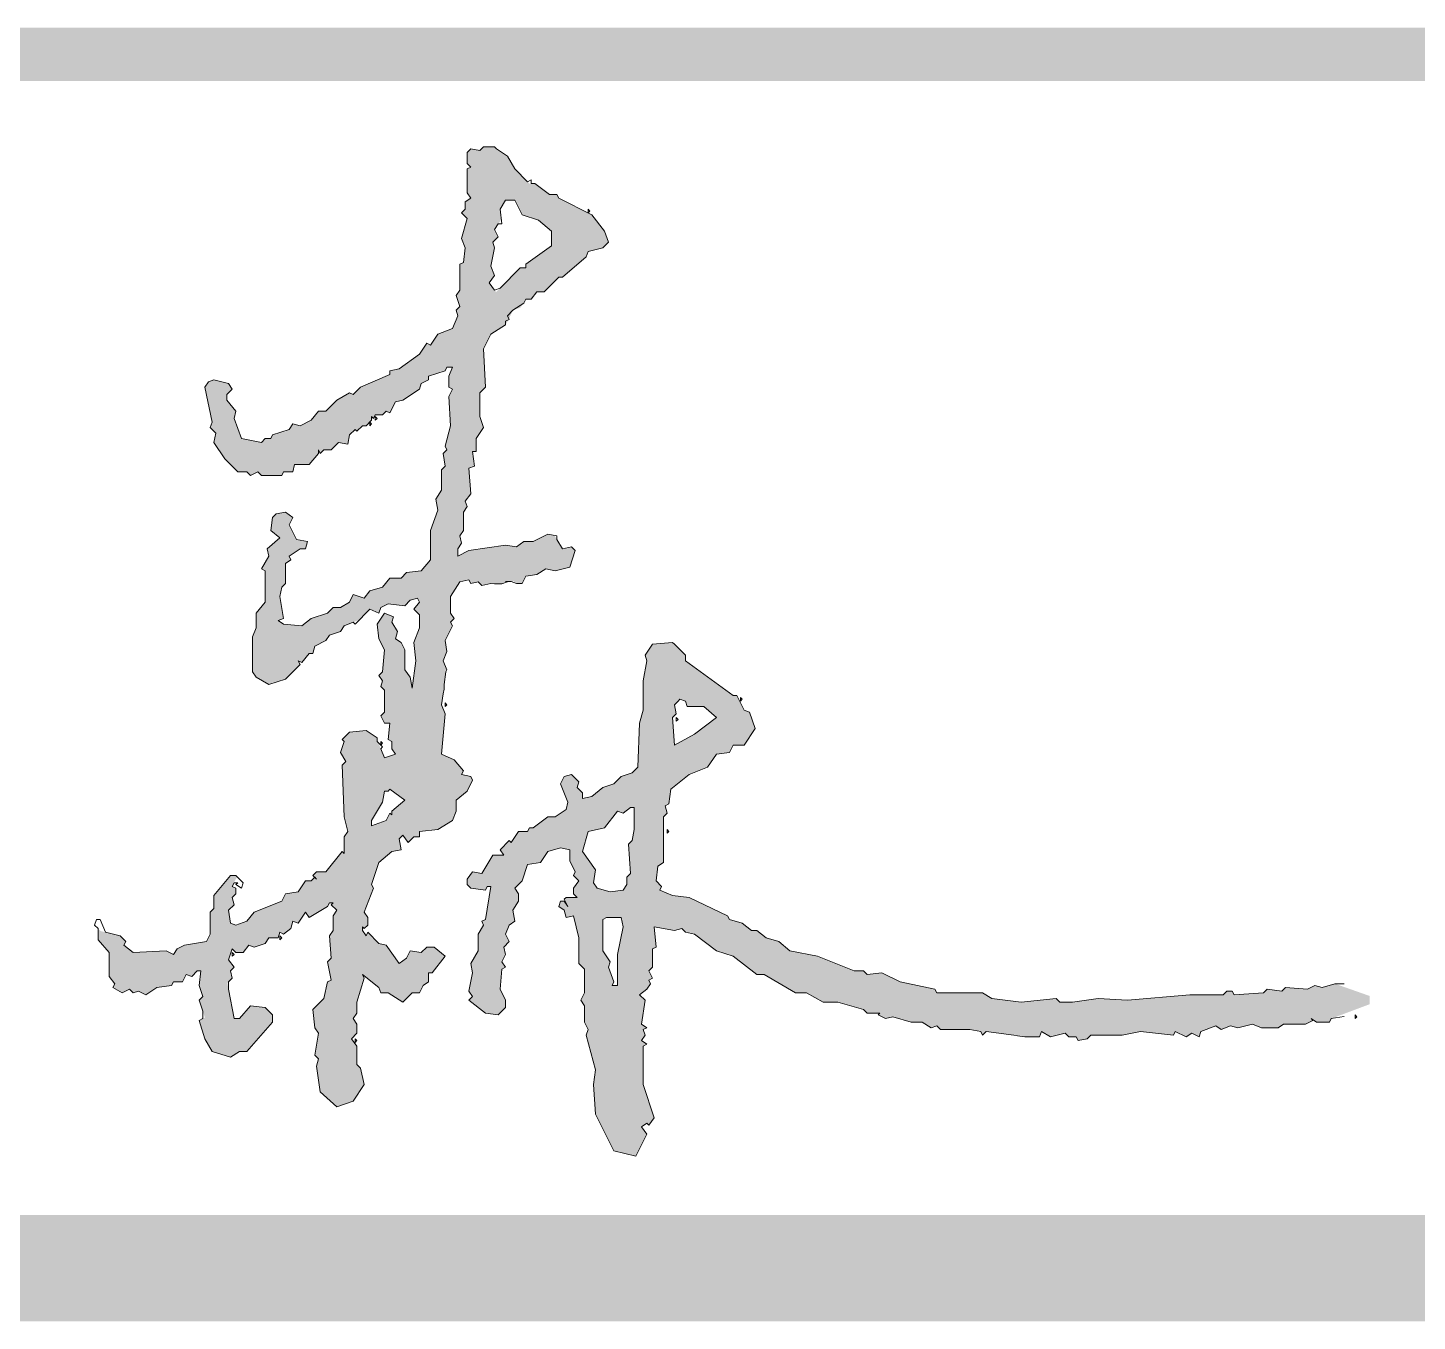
# Model space of a CAD drawing. Extents: x -518115 to 790560, y -210384 to 1628073.
# Drawn here: x 488349 to 489265, y -121861 to -121009 of the extents above; entities that cross this region are included whole.
import ezdxf

# ---------------------------------------------------------------- set-up
doc = ezdxf.new("R2010")
doc.units = 0
doc.header["$LTSCALE"] = 1000
doc.header["$MEASUREMENT"] = 0
doc.layers.add('图框', color=140, linetype='Continuous')
doc.layers.add('签名', color=7, linetype='Continuous', lineweight=18)

# ---------------------------------------------------------------- blocks, each defined once
blk = doc.blocks.new('TK')
at = {"layer": '签名'}
h = blk.add_hatch(color=2, dxfattribs=at)
h.dxf.hatch_style = 1
h.paths.add_polyline_path([(547606.56, 497375.21), (547600.51, 497375.21), (547598.1, 497372.79), (547599.3, 497371.58), (547596.89, 497369.16), (547593.26, 497369.16), (547588.42, 497361.91), (547579.95, 497360.7), (547577.53, 497355.86), (547559.39, 497348.6), (547554.55, 497342.55), (547547.29, 497340.13), (547543.66, 497341.34), (547542.45, 497349.81), (547546.08, 497353.44), (547544.87, 497358.28), (547547.29, 497360.7), (547547.29, 497364.33), (547544.87, 497365.54), (547548.1, 497371.99), (547547.29, 497372.79), (547543.66, 497372.79), (547532.78, 497359.49), (547532.78, 497351.02), (547530.36, 497348.6), (547530.36, 497334.09), (547527.94, 497329.25), (547513.42, 497326.83), (547508.58, 497324.41), (547506.17, 497320.78), (547501.33, 497323.2), (547479.55, 497321.99), (547473.51, 497326.83), (547474.72, 497329.25), (547471.09, 497332.88), (547458.18, 497336.1), (547456.57, 497337.72), (547456.57, 497330.46), (547463.83, 497321.99), (547463.83, 497306.27), (547467.46, 497301.43), (547466.25, 497299.01), (547472.3, 497295.38), (547477.14, 497297.8), (547479.55, 497295.38), (547483.18, 497296.59), (547488.02, 497294.17), (547495.28, 497299.01), (547504.96, 497300.22), (547506.17, 497302.64), (547512.21, 497302.64), (547514.63, 497307.48), (547518.26, 497306.27), (547521.89, 497309.89), (547524.31, 497309.89), (547523.1, 497300.22), (547525.52, 497292.96), (547523.1, 497290.54), (547526.9, 497279.14), (547523.1, 497277.24), (547526.73, 497265.14), (547531.57, 497256.67), (547543.66, 497253.04), (547549.71, 497256.67), (547554.55, 497256.67), (547571.48, 497276.03), (547571.48, 497280.86), (547566.65, 497285.7), (547556.97, 497286.91), (547549.71, 497278.44), (547546.08, 497278.44), (547541.69, 497301.87), (547544.87, 497305.06), (547543.66, 497309.89), (547546.08, 497312.31), (547542.45, 497317.15), (547544.87, 497324.41), (547547.29, 497321.99), (547552.13, 497321.99), (547555.76, 497326.83), (547559.39, 497325.62), (547566.65, 497328.04), (547569.06, 497331.67), (547575.11, 497331.67), (547576.32, 497335.3), (547578.74, 497334.09), (547583.58, 497337.72), (547584.79, 497342.55), (547588.42, 497341.34), (547593.26, 497348.6), (547595.68, 497344.97), (547607.77, 497352.23), (547608.98, 497354.65), (547611.4, 497354.65), (547610.19, 497353.44), (547613.82, 497349.81), (547611.4, 497346.18), (547611.4, 497336.51), (547608.98, 497332.88), (547610.19, 497318.36), (547607.77, 497315.94), (547610.19, 497303.85), (547607.77, 497302.64), (547605.35, 497291.75), (547598.1, 497284.49), (547599.3, 497272.4), (547601.72, 497268.77), (547599.3, 497254.25), (547601.72, 497251.83), (547600.51, 497247), (547602.93, 497230.06), (547613.82, 497220.38), (547624.71, 497224.01), (547631.96, 497234.9), (547629.54, 497245.79), (547627.13, 497248.2), (547627.13, 497260.3), (547623.5, 497265.14), (547627.13, 497268.77), (547627.13, 497274.82), (547624.71, 497278.44), (547627.13, 497282.07), (547627.13, 497289.33), (547631.96, 497305.06), (547630.75, 497307.48), (547641.64, 497299.01), (547642.85, 497295.38), (547647.69, 497295.38), (547657.37, 497289.33), (547663.41, 497295.38), (547668.25, 497295.38), (547670.67, 497300.22), (547674.3, 497302.64), (547674.3, 497308.68), (547676.72, 497308.68), (547685.19, 497319.57), (547677.93, 497325.62), (547673.09, 497325.62), (547669.46, 497321.99), (547662.2, 497323.2), (547659.78, 497318.36), (547654.95, 497314.73), (547646.48, 497326.83), (547641.64, 497328.04), (547634.38, 497335.3), (547633.17, 497332.88), (547630.75, 497336.51), (547630.75, 497338.92), (547631.96, 497337.72), (547634.38, 497340.13), (547634.38, 497344.97), (547631.96, 497348.6), (547638.01, 497364.33), (547636.8, 497366.75), (547641.64, 497381.26), (547650.11, 497388.52), (547656.16, 497389.73), (547654.95, 497396.99), (547657.37, 497399.4), (547660.99, 497394.57), (547664.62, 497398.2), (547668.25, 497398.2), (547668.25, 497401.82), (547674.97, 497402.5), (547675.51, 497403.03), (547675.95, 497402.59), (547680.35, 497403.03), (547690.02, 497409.08), (547692.44, 497415.13), (547692.44, 497422.39), (547699.7, 497428.44), (547703.33, 497435.69), (547702.12, 497438.11), (547696.07, 497439.32), (547697.28, 497441.74), (547691.23, 497449), (547682.77, 497452.63), (547685.19, 497479.24), (547682.77, 497485.29), (547684.5, 497495.7), (547684.53, 497498.34), (547685.74, 497506.81), (547686.4, 497508.27), (547683.98, 497514.32), (547686.4, 497520.36), (547685.19, 497527.62), (547690.02, 497537.3), (547688.82, 497539.72), (547691.23, 497542.14), (547688.82, 497545.77), (547688.82, 497556.65), (547694.86, 497566.33), (547700.91, 497567.54), (547702.12, 497565.12), (547706.96, 497566.33), (547709.38, 497563.91), (547715.43, 497565.12), (547717.19, 497564.95), (547722.03, 497564.95), (547726.31, 497566.33), (547726.92, 497566.58), (547730.55, 497566.58), (547732.36, 497565.12), (547735.99, 497565.12), (547738.41, 497569.96), (547745.67, 497571.17), (547751.71, 497574.8), (547757.76, 497573.59), (547767.44, 497576.01), (547771.07, 497586.89), (547768.65, 497589.31), (547762.6, 497588.1), (547757.32, 497596.9), (547752.92, 497597.78), (547743.25, 497592.94), (547737.2, 497592.94), (547732.36, 497589.31), (547725.1, 497590.52), (547700.91, 497586.89), (547693.65, 497583.26), (547693.65, 497588.1), (547696.07, 497591.73), (547694.86, 497596.57), (547697.28, 497600.2), (547697.28, 497612.29), (547699.7, 497615.92), (547698.49, 497619.55), (547702.12, 497624.39), (547700.91, 497641.32), (547704.54, 497642.53), (547703.33, 497652.21), (547705.75, 497652.21), (547705.75, 497660.68), (547710.59, 497667.94), (547708.17, 497675.19), (547708.17, 497690.92), (547711.8, 497694.55), (547710.59, 497719.95), (547715.43, 497729.63), (547725.1, 497735.67), (547727.33, 497739.7), (547729.94, 497745.35), (547734.9, 497747), (547738.41, 497752.61), (547742.04, 497752.61), (547745.67, 497757.45), (547750.5, 497757.45), (547760.18, 497767.12), (547762.6, 497767.12), (547778.33, 497780.43), (547779.54, 497784.06), (547789.21, 497786.48), (547792.84, 497790.11), (547790.42, 497797.36), (547781.95, 497808.25), (547760.18, 497819.14), (547758.97, 497821.56), (547754.13, 497821.56), (547744.46, 497828.81), (547740.83, 497828.81), (547731.15, 497838.49), (547726.31, 497846.96), (547717.24, 497853), (547710.59, 497853), (547708.17, 497850.59), (547702.12, 497851.8), (547699.7, 497849.38), (547699.7, 497842.12), (547702.12, 497839.7), (547699.7, 497838.49), (547699.7, 497822.76), (547702.12, 497819.14), (547698.49, 497816.72), (547698.49, 497811.88), (547696.07, 497809.46), (547699.7, 497805.83), (547696.07, 497792.52), (547698.49, 497786.48), (547697.28, 497776.8), (547694.86, 497775.59), (547694.86, 497758.66), (547692.44, 497755.03), (547694.86, 497747.77), (547692.44, 497745.35), (547693.65, 497741.72), (547690.02, 497733.25), (547680.35, 497729.63), (547675.51, 497722.37), (547673.09, 497723.58), (547668.25, 497716.32), (547654.95, 497706.64), (547648.9, 497705.43), (547648.9, 497703.01), (547629.54, 497694.55), (547624.71, 497689.71), (547622.29, 497690.92), (547613.82, 497686.08), (547606.56, 497678.82), (547601.72, 497678.82), (547596.89, 497672.77), (547589.63, 497669.15), (547584.79, 497670.36), (547582.37, 497666.73), (547571.48, 497663.1), (547570.27, 497660.68), (547566.65, 497660.68), (547564.23, 497658.26), (547550.92, 497660.68), (547546.08, 497673.98), (547547.29, 497678.82), (547541.24, 497686.08), (547541.24, 497689.71), (547544.87, 497693.34), (547542.45, 497696.97), (547532.78, 497699.39), (547529.15, 497698.18), (547526.73, 497694.55), (547531.57, 497671.56), (547530.36, 497667.94), (547533.99, 497664.31), (547532.78, 497658.26), (547540.03, 497647.37), (547548.5, 497638.91), (547554.55, 497638.91), (547556.97, 497636.49), (547561.81, 497638.91), (547564.23, 497636.49), (547577.53, 497636.49), (547578.74, 497638.91), (547584.79, 497638.91), (547586, 497643.74), (547595.68, 497643.74), (547601.72, 497651), (547601.72, 497653.42), (547602.93, 497651), (547605.35, 497653.42), (547610.19, 497653.42), (547615.03, 497658.26), (547621.08, 497657.05), (547622.29, 497663.1), (547625.92, 497666.73), (547627.13, 497665.52), (547630.75, 497669.15), (547633.17, 497669.15), (547636.8, 497672.77), (547636.8, 497675.19), (547638.01, 497673.98), (547639.22, 497676.4), (547644.06, 497676.4), (547646.48, 497678.82), (547648.9, 497677.61), (547652.53, 497684.87), (547657.37, 497686.08), (547668.25, 497693.34), (547669.46, 497696.97), (547674.3, 497699.39), (547674.3, 497701.8), (547685.19, 497705.43), (547686.4, 497707.85), (547690.02, 497707.85), (547687.61, 497701.8), (547687.61, 497694.55), (547690.02, 497693.34), (547687.61, 497688.5), (547688.82, 497669.15), (547685.19, 497655.84), (547686.4, 497653.42), (547683.98, 497651), (547685.19, 497642.53), (547682.77, 497640.12), (547682.77, 497626.81), (547679.14, 497620.76), (547680.35, 497613.5), (547675.51, 497600.2), (547675.51, 497580.84), (547669.46, 497573.59), (547659.78, 497572.38), (547656.16, 497568.75), (547648.9, 497568.75), (547644.06, 497562.7), (547635.59, 497560.28), (547631.96, 497555.44), (547624.71, 497557.86), (547622.29, 497553.02), (547616.24, 497549.4), (547611.4, 497549.4), (547607.77, 497545.77), (547596.89, 497542.14), (547590.84, 497537.3), (547578.74, 497538.51), (547575.11, 497540.93), (547578.74, 497542.14), (547576.32, 497556.65), (547577.53, 497562.7), (547579.95, 497565.12), (547579.95, 497578.43), (547583.58, 497580.84), (547582.37, 497583.26), (547589.63, 497588.1), (547593.26, 497588.1), (547594.47, 497592.94), (547587.21, 497594.15), (547582.37, 497603.83), (547584.79, 497608.67), (547579.95, 497612.29), (547573.9, 497611.08), (547571.48, 497608.67), (547570.27, 497600.2), (547576.32, 497595.36), (547567.86, 497588.1), (547569.06, 497583.26), (547564.23, 497574.8), (547566.65, 497573.59), (547566.65, 497553.02), (547560.6, 497545.77), (547560.6, 497536.09), (547558.18, 497530.04), (547558.18, 497507.06), (547560.6, 497503.43), (547569.06, 497498.59), (547579.95, 497502.22), (547589.63, 497511.9), (547588.42, 497514.32), (547590.84, 497513.11), (547595.68, 497519.16), (547598.1, 497519.16), (547599.3, 497523.99), (547606.56, 497527.62), (547608.98, 497531.25), (547616.24, 497533.67), (547618.66, 497537.3), (547628.74, 497541.33), (547635.59, 497548.19), (547641.64, 497545.77), (547642.85, 497549.4), (547647.69, 497551.81), (547658.58, 497550.6), (547662.2, 497554.23), (547667.04, 497555.44), (547668.25, 497553.02), (547664.62, 497548.19), (547668.25, 497544.56), (547668.25, 497536.09), (547664.62, 497526.41), (547665.83, 497514.32), (547663.41, 497496.17), (547662.2, 497503.43), (547658.58, 497508.27), (547658.58, 497521.57), (547656.16, 497526.41), (547652.53, 497528.83), (547653.74, 497533.67), (547650.11, 497539.72), (547651.32, 497543.35), (547645.27, 497545.77), (547640.43, 497538.51), (547641.64, 497528.83), (547645.27, 497521.57), (547644.06, 497507.06), (547641.64, 497504.64), (547644.06, 497501.01), (547642.85, 497497.38), (547645.27, 497494.96), (547645.27, 497480.45), (547642.85, 497478.03), (547645.27, 497473.19), (547648.9, 497473.19), (547647.69, 497462.3), (547650.11, 497461.09), (547650.11, 497456.26), (547652.53, 497452.63), (547645.27, 497450.21), (547641.24, 497460.29), (547640.43, 497461.09), (547640.43, 497463.51), (547633.17, 497468.35), (547622.29, 497467.14), (547617.45, 497462.3), (547618.66, 497461.09), (547616.24, 497453.84), (547619.87, 497447.79), (547617.45, 497445.37), (547618.66, 497411.5), (547621.08, 497401.82), (547618.66, 497398.2), (547618.66, 497387.31), (547617.45, 497388.52)])
h.paths.add_polyline_path([(547636.8, 497405.45), (547636.8, 497409.08), (547644.06, 497421.18), (547645.27, 497428.44), (547647.69, 497428.44), (547648.9, 497429.64), (547658.58, 497422.39), (547650.11, 497415.13), (547650.11, 497412.71), (547648.9, 497413.92), (547646.48, 497409.08)], flags=16)
h.paths.add_polyline_path([(547714.22, 497763.49), (547717.85, 497768.33), (547715.43, 497774.38), (547717.85, 497786.48), (547716.64, 497790.11), (547720.26, 497793.73), (547717.85, 497798.57), (547722.3, 497805.26), (547721.47, 497811.88), (547725.1, 497817.93), (547731.15, 497817.93), (547735.99, 497808.25), (547746.88, 497804.62), (547755.34, 497797.36), (547755.34, 497787.69), (547738.41, 497775.59), (547738.41, 497773.17), (547734.78, 497773.17), (547718.88, 497757.27)], flags=16)
h = blk.add_hatch(color=2, dxfattribs=at)
h.dxf.hatch_style = 1
h.paths.add_polyline_path([(547804.94, 497366.75), (547802.52, 497363.12), (547794.05, 497361.91), (547785.58, 497364.33), (547783.16, 497367.96), (547784.37, 497376.42), (547775.91, 497388.52), (547779.54, 497401.82), (547790.42, 497404.24), (547798.89, 497415.13), (547802.52, 497413.92), (547807.36, 497417.55), (547809.78, 497417.55), (547809.78, 497403.03), (547808.57, 497395.78), (547806.15, 497393.36), (547807.36, 497374), (547804.94, 497371.58)], flags=16)
h.paths.add_polyline_path([(547801.31, 497344.97), (547802.52, 497338.92), (547798.89, 497320.78), (547798.89, 497300.22), (547795.26, 497300.22), (547796.47, 497302.64), (547792.84, 497312.31), (547794.05, 497315.94), (547789.21, 497323.2), (547789.21, 497343.76), (547791.63, 497344.97)], flags=16)
h.paths.add_polyline_path([(547836.39, 497458.68), (547835.18, 497476.82), (547837.6, 497479.24), (547836.39, 497485.29), (547838.81, 497487.71), (547840.02, 497488.92), (547843.64, 497487.71), (547844.85, 497484.08), (547855.74, 497484.08), (547864.21, 497476.82), (547849.69, 497465.93)], flags=16)
h.paths.add_polyline_path([(547837.6, 497474.4), (547837.6, 497476.82), (547838.81, 497475.61)], flags=0)
h.paths.add_polyline_path([(548294.77, 497287.93), (548294.8, 497293.33), (548271.84, 497301.43), (548263.38, 497299.01), (548258.54, 497300.22), (548253.7, 497297.8), (548239.18, 497299.01), (548236.76, 497296.59), (548227.09, 497297.8), (548224.67, 497295.38), (548205.31, 497294.17), (548204.1, 497296.59), (548200.48, 497296.59), (548198.06, 497294.17), (548176.28, 497294.17), (548135.16, 497290.54), (548115.8, 497291.75), (548098.87, 497289.33), (548090.4, 497289.33), (548087.98, 497291.75), (548065, 497289.33), (548045.65, 497291.75), (548039.6, 497295.38), (548009.36, 497295.38), (548008.15, 497297.8), (547985.17, 497302.64), (547973.07, 497308.68), (547963.39, 497307.48), (547960.98, 497309.89), (547954.93, 497309.89), (547930.74, 497319.57), (547912.59, 497323.2), (547905.33, 497329.25), (547896.87, 497331.67), (547890.82, 497336.51), (547887.19, 497336.51), (547881.14, 497341.34), (547872.67, 497343.76), (547871.46, 497346.18), (547846.06, 497358.28), (547835.18, 497359.49), (547826.71, 497363.12), (547827.92, 497365.54), (547824.29, 497369.16), (547825.5, 497378.84), (547829.13, 497381.26), (547829.13, 497411.5), (547831.55, 497413.92), (547830.34, 497418.76), (547832.76, 497419.97), (547833.97, 497429.64), (547846.06, 497439.32), (547858.16, 497444.16), (547864.21, 497452.63), (547872.67, 497453.84), (547875.09, 497458.68), (547882.35, 497458.68), (547889.61, 497469.56), (547885.98, 497480.45), (547882.35, 497481.66), (547877.51, 497491.33), (547875.09, 497491.33), (547843.64, 497514.32), (547843.64, 497517.95), (547835.18, 497526.41), (547821.87, 497525.2), (547817.03, 497517.95), (547818.24, 497514.32), (547815.82, 497501.01), (547815.82, 497481.66), (547813.4, 497473.19), (547812.19, 497444.16), (547808.57, 497440.53), (547801.31, 497438.11), (547796.47, 497433.27), (547789.21, 497430.85), (547781.95, 497424.81), (547775.91, 497423.6), (547775.91, 497427.23), (547772.28, 497430.85), (547773.49, 497434.48), (547768.65, 497439.32), (547763.81, 497438.11), (547761.39, 497433.27), (547766.23, 497421.18), (547765.02, 497416.34), (547757.76, 497411.5), (547752.92, 497411.5), (547743.25, 497404.24), (547740.83, 497404.24), (547739.62, 497401.82), (547733.57, 497401.82), (547728.73, 497394.57), (547727.52, 497395.78), (547721.47, 497389.73), (547723.89, 497386.1), (547716.64, 497386.1), (547709.38, 497374), (547703.33, 497375.21), (547699.7, 497370.37), (547699.7, 497366.75), (547702.12, 497364.33), (547711.8, 497363.12), (547713.01, 497365.54), (547715.43, 497365.54), (547711.8, 497343.76), (547709.38, 497342.55), (547710.59, 497340.13), (547706.96, 497334.09), (547706.96, 497323.2), (547702.12, 497314.73), (547703.33, 497308.68), (547700.91, 497296.59), (547703.33, 497292.96), (547700.91, 497290.54), (547711.8, 497282.07), (547720.26, 497280.86), (547725.1, 497285.7), (547725.1, 497290.54), (547721.47, 497297.8), (547722.68, 497311.1), (547725.1, 497312.31), (547722.68, 497315.94), (547725.1, 497320.78), (547723.89, 497325.62), (547727.52, 497329.25), (547725.1, 497334.09), (547727.52, 497340.13), (547731.15, 497342.55), (547729.94, 497349.81), (547733.57, 497355.86), (547733.57, 497360.7), (547731.15, 497364.33), (547735.99, 497369.16), (547739.62, 497380.05), (547748.09, 497381.26), (547752.92, 497388.52), (547761.39, 497390.94), (547767.44, 497389.73), (547767.44, 497382.47), (547771.07, 497375.21), (547769.86, 497372.79), (547773.49, 497369.16), (547769.86, 497364.33), (547769.86, 497360.7), (547772.28, 497358.28), (547765.02, 497358.28), (547763.81, 497357.07), (547766.23, 497352.23), (547763.81, 497355.86), (547761.39, 497355.86), (547760.18, 497352.23), (547763.81, 497349.81), (547765.02, 497344.97), (547769.86, 497346.18), (547773.49, 497331.67), (547773.49, 497314.73), (547777.12, 497311.1), (547777.12, 497295.38), (547774.7, 497290.54), (547777.12, 497286.91), (547777.12, 497276.03), (547779.54, 497271.19), (547778.33, 497267.56), (547784.37, 497244.58), (547783.16, 497234.9), (547784.37, 497215.55), (547796.47, 497191.35), (547810.98, 497187.72), (547818.24, 497202.24), (547814.61, 497207.08), (547818.24, 497209.5), (547819.45, 497208.29), (547823.08, 497213.13), (547815.82, 497234.9), (547815.82, 497260.3), (547818.24, 497261.51), (547814.61, 497263.93), (547817.03, 497267.56), (547815.82, 497271.19), (547818.24, 497272.4), (547814.61, 497274.82), (547817.03, 497290.54), (547813.4, 497294.17), (547818.24, 497297.8), (547820.66, 497301.43), (547819.45, 497303.85), (547821.87, 497305.06), (547819.45, 497309.89), (547821.87, 497312.31), (547821.87, 497324.41), (547824.29, 497325.62), (547823.08, 497338.92), (547836.39, 497336.51), (547841.22, 497337.72), (547843.64, 497335.3), (547849.69, 497334.09), (547864.21, 497323.2), (547875.09, 497319.57), (547890.82, 497307.48), (547895.66, 497307.48), (547916.22, 497295.38), (547923.48, 497295.38), (547934.36, 497289.33), (547944.04, 497289.33), (547960.98, 497284.49), (547963.39, 497282.07), (547971.86, 497282.07), (547970.65, 497280.86), (547975.49, 497278.44), (547980.33, 497279.65), (547992.42, 497276.03), (547999.68, 497276.03), (548005.73, 497272.4), (548009.36, 497273.61), (548011.78, 497271.19), (548031.13, 497271.19), (548038.39, 497269.98), (548039.6, 497267.56), (548042.02, 497269.98), (548060.16, 497267.56), (548063.56, 497266.96), (548067.42, 497266.35), (548077.1, 497266.35), (548078.31, 497269.98), (548084.35, 497266.35), (548094.03, 497268.77), (548096.45, 497266.35), (548101.29, 497266.35), (548102.5, 497263.93), (548108.55, 497265.14), (548110.97, 497267.56), (548131.53, 497267.56), (548143.62, 497269.98), (548165.4, 497267.56), (548166.61, 497269.98), (548173.86, 497266.35), (548177.49, 497268.77), (548182.33, 497266.35), (548183.54, 497269.98), (548193.22, 497273.61), (548196.85, 497271.19), (548202.9, 497273.61), (548207.73, 497272.4), (548217.41, 497274.82), (548223.46, 497272.4), (548234.34, 497272.4), (548237.97, 497274.82), (548252.49, 497274.82), (548257.33, 497277.24), (548256.12, 497278.44), (548259.75, 497276.03), (548268.21, 497276.03), (548269.42, 497278.44)])
at = {"layer": '图框'}
for points, const_width in [([(541479.95, 497913.99), (548479.95, 497913.99)], 35), ([(541479.95, 497113.99), (548479.95, 497113.99)], 70)]:
    blk.add_lwpolyline(points, dxfattribs=dict(at, const_width=const_width))
at = {"layer": '签名', "color": 2, "elevation": 9704994.47}
for points in [[(547719.06, 497851.8), (547717.85, 497853), (547710.59, 497853), (547708.17, 497850.59), (547702.12, 497851.8), (547699.7, 497849.38), (547699.7, 497842.12), (547702.12, 497839.7), (547699.7, 497838.49), (547699.7, 497822.76), (547702.12, 497819.14), (547698.49, 497816.72), (547698.49, 497811.88), (547696.07, 497809.46), (547699.7, 497805.83), (547696.07, 497792.52), (547698.49, 497786.48), (547697.28, 497776.8), (547694.86, 497775.59), (547694.86, 497758.66), (547692.44, 497755.03), (547694.86, 497747.77), (547692.44, 497745.35), (547693.65, 497741.72), (547690.02, 497733.25), (547680.35, 497729.63), (547675.51, 497722.37), (547673.09, 497723.58), (547668.25, 497716.32), (547654.95, 497706.64), (547648.9, 497705.43), (547648.9, 497703.01), (547629.54, 497694.55), (547624.71, 497689.71), (547622.29, 497690.92), (547613.82, 497686.08), (547606.56, 497678.82), (547601.72, 497678.82), (547596.89, 497672.77), (547589.63, 497669.15), (547584.79, 497670.36), (547582.37, 497666.73), (547571.48, 497663.1), (547570.27, 497660.68), (547566.65, 497660.68), (547564.23, 497658.26), (547550.92, 497660.68), (547546.08, 497673.98), (547547.29, 497678.82), (547541.24, 497686.08), (547541.24, 497689.71), (547544.87, 497693.34), (547542.45, 497696.97), (547532.78, 497699.39), (547529.15, 497698.18), (547526.73, 497694.55), (547531.57, 497671.56), (547530.36, 497667.94), (547533.99, 497664.31), (547532.78, 497658.26), (547540.03, 497647.37), (547548.5, 497638.91), (547554.55, 497638.91), (547556.97, 497636.49), (547561.81, 497638.91), (547564.23, 497636.49), (547577.53, 497636.49), (547578.74, 497638.91), (547584.79, 497638.91), (547586, 497643.74), (547595.68, 497643.74), (547601.72, 497651), (547601.72, 497653.42), (547602.93, 497651), (547605.35, 497653.42), (547610.19, 497653.42), (547615.03, 497658.26), (547621.08, 497657.05), (547622.29, 497663.1), (547625.92, 497666.73), (547627.13, 497665.52), (547630.75, 497669.15), (547633.17, 497669.15), (547636.8, 497672.77), (547636.8, 497675.19), (547638.01, 497673.98), (547639.22, 497676.4), (547644.06, 497676.4), (547646.48, 497678.82), (547648.9, 497677.61), (547652.53, 497684.87), (547657.37, 497686.08), (547668.25, 497693.34), (547669.46, 497696.97), (547674.3, 497699.39), (547674.3, 497701.8), (547685.19, 497705.43), (547686.4, 497707.85), (547690.02, 497707.85), (547687.61, 497701.8), (547687.61, 497694.55), (547690.02, 497693.34), (547687.61, 497688.5), (547688.82, 497669.15), (547685.19, 497655.84), (547686.4, 497653.42), (547683.98, 497651), (547685.19, 497642.53), (547682.77, 497640.12), (547682.77, 497626.81), (547679.14, 497620.76), (547680.35, 497613.5), (547675.51, 497600.2), (547675.51, 497580.84), (547669.46, 497573.59), (547659.78, 497572.38), (547656.16, 497568.75), (547648.9, 497568.75), (547644.06, 497562.7), (547635.59, 497560.28), (547631.96, 497555.44), (547624.71, 497557.86), (547622.29, 497553.02), (547616.24, 497549.4), (547611.4, 497549.4), (547607.77, 497545.77), (547596.89, 497542.14), (547590.84, 497537.3), (547578.74, 497538.51), (547575.11, 497540.93), (547578.74, 497542.14), (547576.32, 497556.65), (547577.53, 497562.7), (547579.95, 497565.12), (547579.95, 497578.43), (547583.58, 497580.84), (547582.37, 497583.26), (547589.63, 497588.1), (547593.26, 497588.1), (547594.47, 497592.94), (547587.21, 497594.15), (547582.37, 497603.83), (547584.79, 497608.67), (547579.95, 497612.29), (547573.9, 497611.08), (547571.48, 497608.67), (547570.27, 497600.2), (547576.32, 497595.36), (547567.86, 497588.1), (547569.06, 497583.26), (547564.23, 497574.8), (547566.65, 497573.59), (547566.65, 497553.02), (547560.6, 497545.77), (547560.6, 497536.09), (547558.18, 497530.04), (547558.18, 497507.06), (547560.6, 497503.43), (547569.06, 497498.59), (547579.95, 497502.22), (547589.63, 497511.9), (547588.42, 497514.32), (547590.84, 497513.11), (547595.68, 497519.16), (547598.1, 497519.16), (547599.3, 497523.99), (547606.56, 497527.62), (547608.98, 497531.25), (547616.24, 497533.67), (547618.66, 497537.3), (547624.71, 497539.72), (547625.92, 497538.51), (547635.59, 497548.19), (547641.64, 497545.77), (547642.85, 497549.4), (547647.69, 497551.81), (547658.58, 497550.6), (547662.2, 497554.23), (547667.04, 497555.44), (547668.25, 497553.02), (547664.62, 497548.19), (547668.25, 497544.56), (547668.25, 497536.09), (547664.62, 497526.41), (547665.83, 497514.32), (547663.41, 497496.17), (547662.2, 497503.43), (547658.58, 497508.27), (547658.58, 497521.57), (547656.16, 497526.41), (547652.53, 497528.83), (547653.74, 497533.67), (547650.11, 497539.72), (547651.32, 497543.35), (547645.27, 497545.77), (547640.43, 497538.51), (547641.64, 497528.83), (547645.27, 497521.57), (547644.06, 497507.06), (547641.64, 497504.64), (547644.06, 497501.01), (547642.85, 497497.38), (547645.27, 497494.96), (547645.27, 497480.45), (547642.85, 497478.03), (547645.27, 497473.19), (547648.9, 497473.19), (547647.69, 497462.3), (547650.11, 497461.09), (547650.11, 497456.26), (547652.53, 497452.63), (547645.27, 497450.21), (547642.85, 497456.26), (547644.06, 497457.47), (547640.43, 497461.09), (547640.43, 497463.51), (547633.17, 497468.35), (547622.29, 497467.14), (547617.45, 497462.3), (547618.66, 497461.09), (547616.24, 497453.84), (547619.87, 497447.79), (547617.45, 497445.37), (547618.66, 497411.5), (547621.08, 497401.82), (547618.66, 497398.2), (547618.66, 497387.31), (547617.45, 497388.52), (547606.56, 497375.21), (547600.51, 497375.21), (547598.1, 497372.79), (547600.51, 497370.37), (547599.3, 497371.58), (547596.89, 497369.16), (547593.26, 497369.16), (547588.42, 497361.91), (547579.95, 497360.7), (547577.53, 497355.86), (547559.39, 497348.6), (547554.55, 497342.55), (547547.29, 497340.13), (547543.66, 497341.34), (547542.45, 497349.81), (547546.08, 497353.44), (547544.87, 497358.28), (547547.29, 497360.7), (547547.29, 497364.33), (547544.87, 497365.54), (547546.08, 497367.96), (547548.5, 497367.96), (547547.29, 497366.75), (547550.92, 497364.33), (547552.13, 497367.96), (547547.29, 497372.79), (547543.66, 497372.79), (547532.78, 497359.49), (547532.78, 497351.02), (547530.36, 497348.6), (547530.36, 497334.09), (547527.94, 497329.25), (547513.42, 497326.83), (547508.58, 497324.41), (547506.17, 497320.78), (547501.33, 497323.2), (547479.55, 497321.99), (547473.51, 497326.83), (547474.72, 497329.25), (547471.09, 497332.88), (547461.41, 497335.3), (547457.78, 497343.76), (547455.36, 497343.76), (547454.15, 497340.13), (547456.57, 497337.72), (547456.57, 497330.46), (547463.83, 497321.99), (547463.83, 497306.27), (547467.46, 497301.43), (547466.25, 497299.01), (547472.3, 497295.38), (547477.14, 497297.8), (547479.55, 497295.38), (547483.18, 497296.59), (547488.02, 497294.17), (547495.28, 497299.01), (547504.96, 497300.22), (547506.17, 497302.64), (547512.21, 497302.64), (547514.63, 497307.48), (547518.26, 497306.27), (547521.89, 497309.89), (547524.31, 497309.89), (547523.1, 497300.22), (547525.52, 497292.96), (547523.1, 497290.54), (547525.52, 497283.28), (547525.52, 497278.44), (547523.1, 497277.24), (547526.73, 497265.14), (547531.57, 497256.67), (547543.66, 497253.04), (547549.71, 497256.67), (547554.55, 497256.67), (547571.48, 497276.03), (547571.48, 497280.86), (547566.65, 497285.7), (547556.97, 497286.91), (547549.71, 497278.44), (547546.08, 497278.44), (547542.45, 497297.8), (547542.45, 497302.64), (547544.87, 497305.06), (547543.66, 497309.89), (547546.08, 497312.31), (547542.45, 497317.15), (547544.87, 497324.41), (547547.29, 497321.99), (547552.13, 497321.99), (547555.76, 497326.83), (547559.39, 497325.62), (547566.65, 497328.04), (547569.06, 497331.67), (547575.11, 497331.67), (547576.32, 497335.3), (547578.74, 497334.09), (547583.58, 497337.72), (547584.79, 497342.55), (547588.42, 497341.34), (547593.26, 497348.6), (547595.68, 497344.97), (547607.77, 497352.23), (547608.98, 497354.65), (547611.4, 497354.65), (547610.19, 497353.44), (547613.82, 497349.81), (547611.4, 497346.18), (547611.4, 497336.51), (547608.98, 497332.88), (547610.19, 497318.36), (547607.77, 497315.94), (547610.19, 497303.85), (547607.77, 497302.64), (547605.35, 497291.75), (547598.1, 497284.49), (547599.3, 497272.4), (547601.72, 497268.77), (547599.3, 497254.25), (547601.72, 497251.83), (547600.51, 497247), (547602.93, 497230.06), (547613.82, 497220.38), (547624.71, 497224.01), (547631.96, 497234.9), (547629.54, 497245.79), (547627.13, 497248.2), (547627.13, 497260.3), (547623.5, 497265.14), (547627.13, 497268.77), (547627.13, 497274.82), (547624.71, 497278.44), (547627.13, 497282.07), (547627.13, 497289.33), (547631.96, 497305.06), (547630.75, 497307.48), (547641.64, 497299.01), (547642.85, 497295.38), (547647.69, 497295.38), (547657.37, 497289.33), (547663.41, 497295.38), (547668.25, 497295.38), (547670.67, 497300.22), (547674.3, 497302.64), (547674.3, 497308.68), (547676.72, 497308.68), (547685.19, 497319.57), (547677.93, 497325.62), (547673.09, 497325.62), (547669.46, 497321.99), (547662.2, 497323.2), (547659.78, 497318.36), (547654.95, 497314.73), (547646.48, 497326.83), (547641.64, 497328.04), (547634.38, 497335.3), (547633.17, 497332.88), (547630.75, 497336.51), (547630.75, 497338.92), (547631.96, 497337.72), (547634.38, 497340.13), (547634.38, 497344.97), (547631.96, 497348.6), (547638.01, 497364.33), (547636.8, 497366.75), (547641.64, 497381.26), (547650.11, 497388.52), (547656.16, 497389.73), (547654.95, 497396.99), (547657.37, 497399.4), (547660.99, 497394.57), (547664.62, 497398.2), (547668.25, 497398.2), (547668.25, 497401.82), (547680.35, 497403.03), (547690.02, 497409.08), (547692.44, 497415.13), (547692.44, 497422.39), (547699.7, 497428.44), (547703.33, 497435.69), (547702.12, 497438.11), (547696.07, 497439.32), (547697.28, 497441.74), (547691.23, 497449), (547682.77, 497452.63), (547685.19, 497479.24), (547682.77, 497485.29), (547683.98, 497492.54), (547684.58, 497495.57), (547684.57, 497498.59), (547685.78, 497507.06), (547686.4, 497508.27), (547683.98, 497514.32), (547686.4, 497520.36), (547685.19, 497527.62), (547690.02, 497537.3), (547688.82, 497539.72), (547691.23, 497542.14), (547688.82, 497545.77), (547688.82, 497556.65), (547694.86, 497566.33), (547700.91, 497567.54), (547702.12, 497565.12), (547706.96, 497566.33), (547709.38, 497563.91), (547715.43, 497565.12), (547717.85, 497564.95), (547722.68, 497564.95), (547726.31, 497566.33), (547725.1, 497566.58), (547728.73, 497566.58), (547732.36, 497565.12), (547735.99, 497565.12), (547738.41, 497569.96), (547745.67, 497571.17), (547751.71, 497574.8), (547757.76, 497573.59), (547767.44, 497576.01), (547771.07, 497586.89), (547768.65, 497589.31), (547762.6, 497588.1), (547758.97, 497594.15), (547758.97, 497596.57), (547752.92, 497597.78), (547743.25, 497592.94), (547737.2, 497592.94), (547732.36, 497589.31), (547725.1, 497590.52), (547700.91, 497586.89), (547693.65, 497583.26), (547693.65, 497588.1), (547696.07, 497591.73), (547694.86, 497596.57), (547697.28, 497600.2), (547697.28, 497612.29), (547699.7, 497615.92), (547698.49, 497619.55), (547702.12, 497624.39), (547700.91, 497641.32), (547704.54, 497642.53), (547703.33, 497652.21), (547705.75, 497652.21), (547705.75, 497660.68), (547710.59, 497667.94), (547708.17, 497675.19), (547708.17, 497690.92), (547711.8, 497694.55), (547710.59, 497719.95), (547715.43, 497729.63), (547725.1, 497735.67), (547725.1, 497738.09), (547727.52, 497739.3), (547726.31, 497741.72), (547729.94, 497745.35), (547737.2, 497750.02), (547738.41, 497752.61), (547742.04, 497752.61), (547745.67, 497757.45), (547750.5, 497757.45), (547760.18, 497767.12), (547762.6, 497767.12), (547778.33, 497780.43), (547779.54, 497784.06), (547789.21, 497786.48), (547792.84, 497790.11), (547790.42, 497797.36), (547781.95, 497808.25), (547760.18, 497819.14), (547758.97, 497821.56), (547754.13, 497821.56), (547744.46, 497828.81), (547742.04, 497828.81), (547742.04, 497831.23), (547739.62, 497830.02), (547731.15, 497838.49), (547726.31, 497846.96), (547719.06, 497851.8)], [(547725.1, 497817.93), (547731.15, 497817.93), (547735.99, 497808.25), (547746.88, 497804.62), (547755.34, 497797.36), (547755.34, 497787.69), (547738.41, 497775.59), (547738.41, 497773.17), (547734.78, 497773.17), (547721.47, 497759.87), (547717.85, 497758.66), (547714.22, 497763.49), (547717.85, 497768.33), (547715.43, 497774.38), (547717.85, 497786.48), (547716.64, 497790.11), (547720.26, 497793.73), (547717.85, 497798.57), (547720.26, 497802.2), (547722.68, 497802.2), (547721.47, 497811.88), (547725.1, 497817.93)], [(547780.74, 497810.67), (547779.54, 497811.88), (547779.54, 497809.46), (547780.74, 497810.67)], [(547636.8, 497670.36), (547635.59, 497671.56), (547635.59, 497669.15), (547636.8, 497670.36)], [(547640.43, 497673.98), (547639.22, 497675.19), (547639.22, 497672.77), (547640.43, 497673.98)], [(547836.39, 497525.2), (547835.18, 497526.41), (547821.87, 497525.2), (547817.03, 497517.95), (547818.24, 497514.32), (547815.82, 497501.01), (547815.82, 497481.66), (547813.4, 497473.19), (547812.19, 497444.16), (547808.57, 497440.53), (547801.31, 497438.11), (547796.47, 497433.27), (547789.21, 497430.85), (547781.95, 497424.81), (547775.91, 497423.6), (547775.91, 497427.23), (547772.28, 497430.85), (547773.49, 497434.48), (547768.65, 497439.32), (547763.81, 497438.11), (547761.39, 497433.27), (547766.23, 497421.18), (547765.02, 497416.34), (547757.76, 497411.5), (547752.92, 497411.5), (547743.25, 497404.24), (547740.83, 497404.24), (547739.62, 497401.82), (547733.57, 497401.82), (547728.73, 497394.57), (547727.52, 497395.78), (547721.47, 497389.73), (547723.89, 497386.1), (547716.64, 497386.1), (547709.38, 497374), (547703.33, 497375.21), (547699.7, 497370.37), (547699.7, 497366.75), (547702.12, 497364.33), (547711.8, 497363.12), (547713.01, 497365.54), (547715.43, 497365.54), (547711.8, 497343.76), (547709.38, 497342.55), (547710.59, 497340.13), (547706.96, 497334.09), (547706.96, 497323.2), (547702.12, 497314.73), (547703.33, 497308.68), (547700.91, 497296.59), (547703.33, 497292.96), (547700.91, 497290.54), (547711.8, 497282.07), (547720.26, 497280.86), (547725.1, 497285.7), (547725.1, 497290.54), (547721.47, 497297.8), (547722.68, 497311.1), (547725.1, 497312.31), (547722.68, 497315.94), (547725.1, 497320.78), (547723.89, 497325.62), (547727.52, 497329.25), (547725.1, 497334.09), (547727.52, 497340.13), (547731.15, 497342.55), (547729.94, 497349.81), (547733.57, 497355.86), (547733.57, 497360.7), (547731.15, 497364.33), (547735.99, 497369.16), (547739.62, 497380.05), (547748.09, 497381.26), (547752.92, 497388.52), (547761.39, 497390.94), (547767.44, 497389.73), (547767.44, 497382.47), (547771.07, 497375.21), (547769.86, 497372.79), (547773.49, 497369.16), (547769.86, 497364.33), (547769.86, 497360.7), (547772.28, 497358.28), (547765.02, 497358.28), (547763.81, 497357.07), (547766.23, 497352.23), (547763.81, 497355.86), (547761.39, 497355.86), (547760.18, 497352.23), (547763.81, 497349.81), (547765.02, 497344.97), (547769.86, 497346.18), (547773.49, 497331.67), (547773.49, 497314.73), (547777.12, 497311.1), (547777.12, 497295.38), (547774.7, 497290.54), (547777.12, 497286.91), (547777.12, 497276.03), (547779.54, 497271.19), (547778.33, 497267.56), (547784.37, 497244.58), (547783.16, 497234.9), (547784.37, 497215.55), (547796.47, 497191.35), (547810.98, 497187.72), (547818.24, 497202.24), (547814.61, 497207.08), (547818.24, 497209.5), (547819.45, 497208.29), (547823.08, 497213.13), (547815.82, 497234.9), (547815.82, 497260.3), (547818.24, 497261.51), (547814.61, 497263.93), (547817.03, 497267.56), (547815.82, 497271.19), (547818.24, 497272.4), (547814.61, 497274.82), (547817.03, 497290.54), (547813.4, 497294.17), (547818.24, 497297.8), (547820.66, 497301.43), (547819.45, 497303.85), (547821.87, 497305.06), (547819.45, 497309.89), (547821.87, 497312.31), (547821.87, 497324.41), (547824.29, 497325.62), (547823.08, 497338.92), (547836.39, 497336.51), (547841.22, 497337.72), (547843.64, 497335.3), (547849.69, 497334.09), (547864.21, 497323.2), (547875.09, 497319.57), (547890.82, 497307.48), (547895.66, 497307.48), (547916.22, 497295.38), (547923.48, 497295.38), (547934.36, 497289.33), (547944.04, 497289.33), (547960.98, 497284.49), (547963.39, 497282.07), (547971.86, 497282.07), (547970.65, 497280.86), (547975.49, 497278.44), (547980.33, 497279.65), (547992.42, 497276.03), (547999.68, 497276.03), (548005.73, 497272.4), (548009.36, 497273.61), (548011.78, 497271.19), (548031.13, 497271.19), (548038.39, 497269.98), (548039.6, 497267.56), (548042.02, 497269.98), (548060.16, 497267.56), (548062.58, 497267.12), (548067.42, 497266.35), (548077.1, 497266.35), (548078.31, 497269.98), (548084.35, 497266.35), (548094.03, 497268.77), (548096.45, 497266.35), (548101.29, 497266.35), (548102.5, 497263.93), (548108.55, 497265.14), (548110.97, 497267.56), (548131.53, 497267.56), (548143.62, 497269.98), (548165.4, 497267.56), (548166.61, 497269.98), (548173.86, 497266.35), (548177.49, 497268.77), (548182.33, 497266.35), (548183.54, 497269.98), (548193.22, 497273.61), (548196.85, 497271.19), (548202.9, 497273.61), (548207.73, 497272.4), (548217.41, 497274.82), (548223.46, 497272.4), (548234.34, 497272.4), (548237.97, 497274.82), (548252.49, 497274.82), (548257.33, 497277.24), (548256.12, 497278.44), (548259.75, 497276.03), (548268.21, 497276.03), (548269.42, 497278.44), (548277.88, 497279.86)], [(548278.01, 497301.43), (548271.84, 497301.43), (548263.38, 497299.01), (548258.54, 497300.22), (548253.7, 497297.8), (548239.18, 497299.01), (548236.76, 497296.59), (548227.09, 497297.8), (548224.67, 497295.38), (548205.31, 497294.17), (548204.1, 497296.59), (548200.48, 497296.59), (548198.06, 497294.17), (548176.28, 497294.17), (548135.16, 497290.54), (548115.8, 497291.75), (548098.87, 497289.33), (548090.4, 497289.33), (548087.98, 497291.75), (548065, 497289.33), (548045.65, 497291.75), (548039.6, 497295.38), (548009.36, 497295.38), (548008.15, 497297.8), (547985.17, 497302.64), (547973.07, 497308.68), (547963.39, 497307.48), (547960.98, 497309.89), (547954.93, 497309.89), (547930.74, 497319.57), (547912.59, 497323.2), (547905.33, 497329.25), (547896.87, 497331.67), (547890.82, 497336.51), (547887.19, 497336.51), (547881.14, 497341.34), (547872.67, 497343.76), (547871.46, 497346.18), (547846.06, 497358.28), (547835.18, 497359.49), (547826.71, 497363.12), (547827.92, 497365.54), (547824.29, 497369.16), (547825.5, 497378.84), (547829.13, 497381.26), (547829.13, 497411.5), (547831.55, 497413.92), (547830.34, 497418.76), (547832.76, 497419.97), (547833.97, 497429.64), (547846.06, 497439.32), (547858.16, 497444.16), (547864.21, 497452.63), (547872.67, 497453.84), (547875.09, 497458.68), (547882.35, 497458.68), (547889.61, 497469.56), (547885.98, 497480.45), (547882.35, 497481.66), (547877.51, 497491.33), (547875.09, 497491.33), (547843.64, 497514.32), (547843.64, 497517.95), (547836.39, 497525.2)], [(547686.4, 497485.29), (547685.19, 497486.5), (547685.19, 497484.08), (547686.4, 497485.29)], [(547838.81, 497487.71), (547840.02, 497488.92), (547843.64, 497487.71), (547844.85, 497484.08), (547855.74, 497484.08), (547864.21, 497476.82), (547849.69, 497465.93), (547836.39, 497458.68), (547835.18, 497476.82), (547837.6, 497479.24), (547836.39, 497485.29), (547838.81, 497487.71)], [(547881.14, 497488.92), (547879.93, 497490.12), (547879.93, 497487.71), (547881.14, 497488.92)], [(547838.81, 497475.61), (547837.6, 497476.82), (547837.6, 497474.4), (547838.81, 497475.61)], [(547644.06, 497459.88), (547642.85, 497461.09), (547642.85, 497458.68), (547644.06, 497459.88)], [(547645.27, 497428.44), (547647.69, 497428.44), (547648.9, 497429.64), (547658.58, 497422.39), (547650.11, 497415.13), (547650.11, 497412.71), (547648.9, 497413.92), (547646.48, 497409.08), (547636.8, 497405.45), (547636.8, 497409.08), (547644.06, 497421.18), (547645.27, 497428.44)], [(547807.36, 497417.55), (547809.78, 497417.55), (547809.78, 497403.03), (547808.57, 497395.78), (547806.15, 497393.36), (547807.36, 497374), (547804.94, 497371.58), (547804.94, 497366.75), (547802.52, 497363.12), (547794.05, 497361.91), (547785.58, 497364.33), (547783.16, 497367.96), (547784.37, 497376.42), (547775.91, 497388.52), (547779.54, 497401.82), (547790.42, 497404.24), (547798.89, 497415.13), (547802.52, 497413.92), (547807.36, 497417.55)], [(547832.76, 497401.82), (547831.55, 497403.03), (547831.55, 497400.61), (547832.76, 497401.82)], [(547791.63, 497344.97), (547801.31, 497344.97), (547802.52, 497338.92), (547798.89, 497320.78), (547798.89, 497300.22), (547795.26, 497300.22), (547796.47, 497302.64), (547792.84, 497312.31), (547794.05, 497315.94), (547789.21, 497323.2), (547789.21, 497343.76), (547791.63, 497344.97)], [(547577.53, 497331.67), (547576.32, 497332.88), (547576.32, 497330.46), (547577.53, 497331.67)], [(547546.08, 497320.78), (547544.87, 497321.99), (547544.87, 497319.57), (547546.08, 497320.78)], [(548286.36, 497279.65), (548285.15, 497280.86), (548285.15, 497278.44), (548286.36, 497279.65)], [(547627.13, 497263.93), (547625.92, 497265.14), (547625.92, 497262.72), (547627.13, 497263.93)]]:
    blk.add_lwpolyline(points, dxfattribs=at)

msp = doc.modelspace()

# ---------------------------------------------------------------- block references
msp.add_blockref('TK', (-59060.91, -618940.3))

doc.saveas('drawing.dxf')
